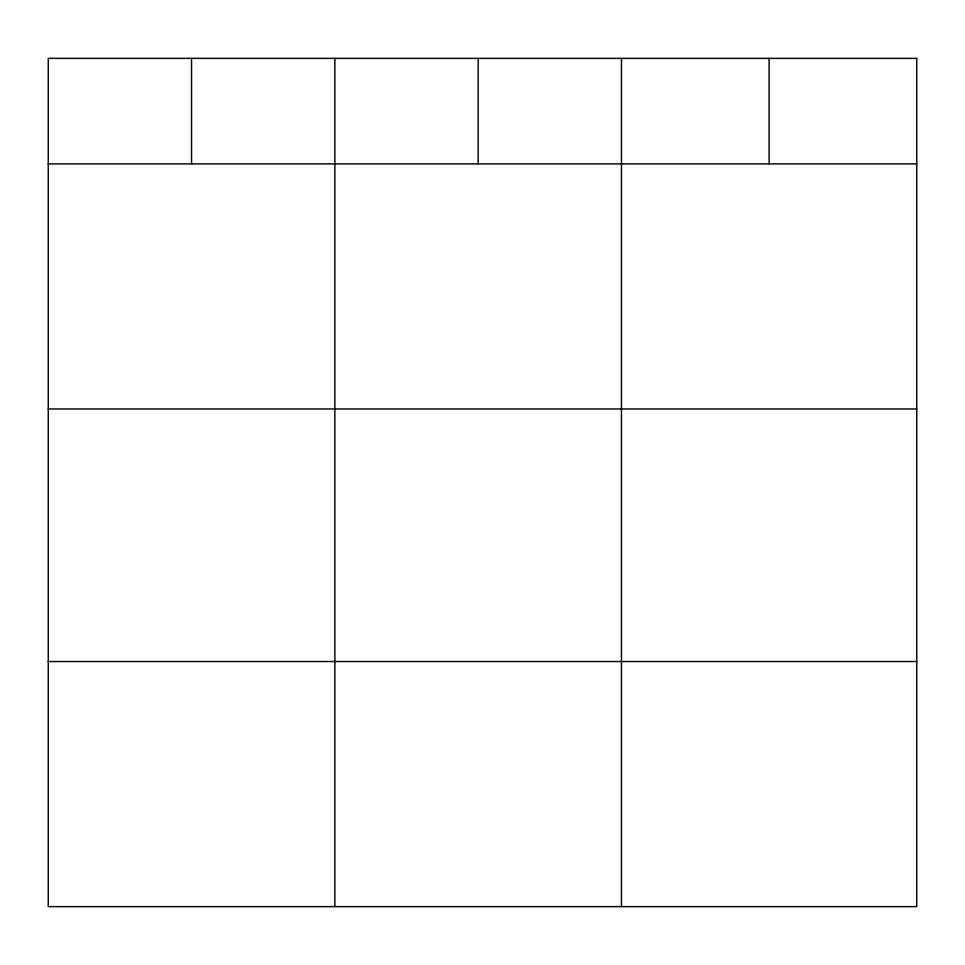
<?xml version="1.0" encoding="UTF-8"?>
<svg xmlns="http://www.w3.org/2000/svg" width="965" height="965" viewBox="0 0 965 965"><rect width="100%" height="100%" fill="white"/><g stroke="black" fill="none" stroke-linecap="round" stroke-linejoin="round"><path stroke-width="1.45" d="M48.25 163.881L916.75 163.881M48.25 408.979L916.75 408.979M48.25 661.52L916.75 661.52M769.105 58.37L769.105 163.881M621.46 58.37L621.46 906.63M478.157 58.37L478.157 163.881M334.855 58.37L334.855 906.63M191.553 58.37L191.553 163.881M916.75 58.37L48.25 58.37L48.25 906.63L916.75 906.63L916.75 58.37"/></g></svg>
